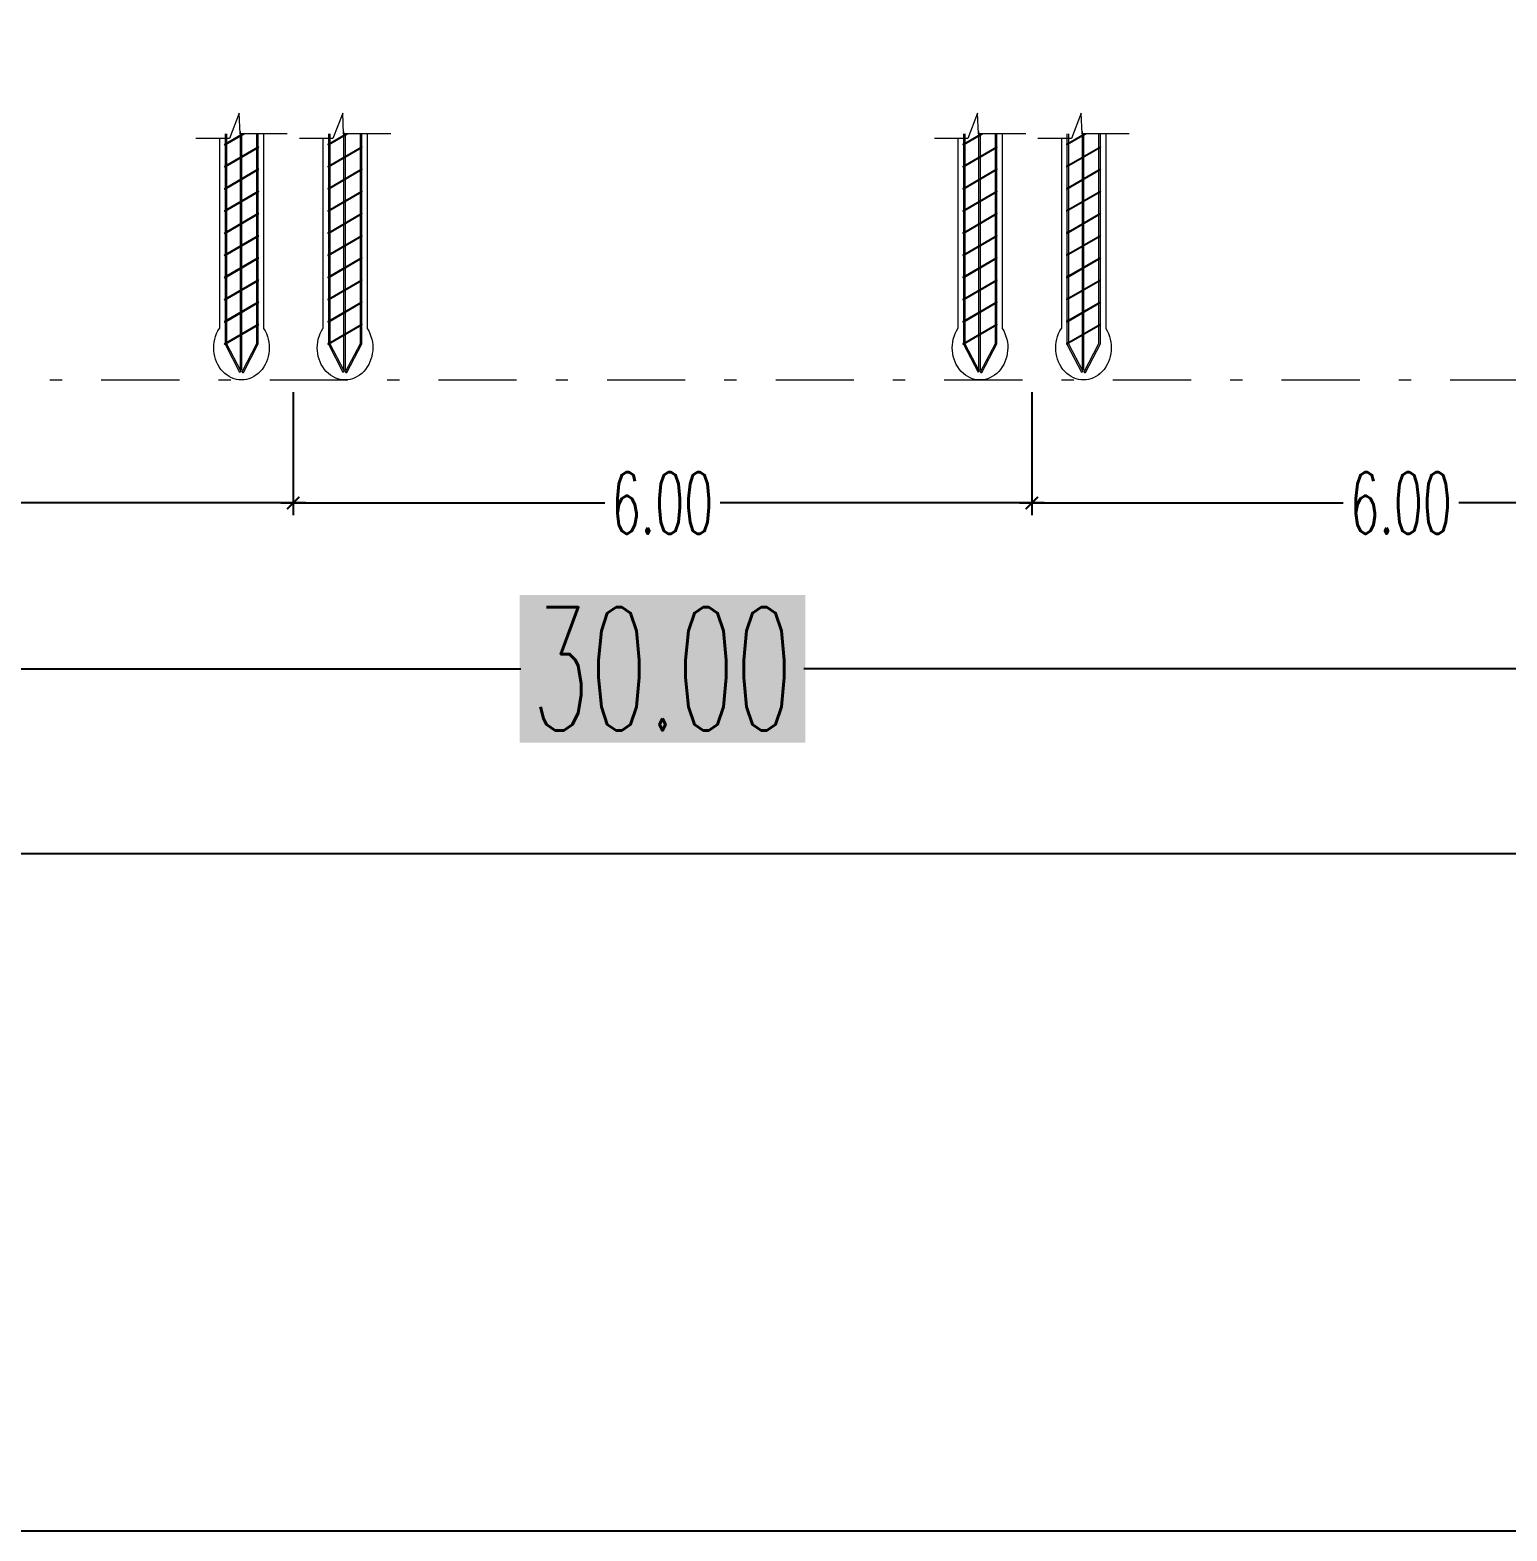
# Model space of a CAD drawing. Header units: millimetres. Extents: x 2175 to 3376, y 1504 to 1740.
# Drawn here: x 3012.11 to 3024.11, y 1615.31 to 1627.51 of the extents above; entities that cross this region are included whole.
import ezdxf

# ---------------------------------------------------------------- set-up
doc = ezdxf.new("R2010")
doc.units = ezdxf.units.MM
for name, pattern in [('DASHDOT2', [12.7, 6.35, -3.175, 0, -3.175]), ('DASHDOTX2', [50.8, 25.4, -12.7, 0, -12.7]), ('DASHED', [19.05, 12.7, -6.35])]:
    doc.linetypes.add(name, pattern=pattern)
doc.layers.add('As Atap', color=3, linetype='DASHDOTX2', lineweight=40)
doc.layers.add('Garis Dim', color=131, linetype='DASHED', lineweight=9)
for name, color, linetype in [('dinding baru', 142, 'Continuous'), ('GR', 7, 'Continuous'), ('KOP TEKS', 1, 'Continuous')]:
    doc.layers.add(name, color=color, linetype=linetype)
doc.layers.add('Layer2', color=7, linetype='DASHED', lineweight=40, true_color=0x238759)
doc.styles.add('-DIM2', font='simplex.shx', dxfattribs={"width": 0.55})
doc.dimstyles.new('DIMENSI MUSHOLLAH', dxfattribs={"dimtxt": 0.5, "dimasz": 0.1, "dimexe": 0.1, "dimexo": 0.1, "dimgap": 0.05, "dimtad": 0, "dimtih": 1, "dimtoh": 1, "dimzin": 0, "dimdsep": 46, "dimtxsty": '-DIM2', "dimblk": 'ARCHTICK', "dimcen": 0.3, "dimdle": 0.1, "dimclrd": 1, "dimclre": 1, "dimclrt": 2, "dimadec": 0, "dimazin": 0, "dimtfac": 1, "dimtix": 1, "dimtofl": 0, "dimtmove": 0, "dimatfit": 3, "dimldrblk": 'ARCHTICK', "dimfxl": 1, "dimtolj": 1, "dimtzin": 0, "dimarcsym": 0})
doc.dimstyles.new('DIMENSI WARNA 2.1', dxfattribs={"dimtxt": 1, "dimasz": 0.5, "dimexe": 0.1, "dimexo": 0.1, "dimgap": 0.05, "dimtad": 0, "dimtih": 1, "dimtoh": 1, "dimrnd": 0.0025, "dimzin": 0, "dimdsep": 46, "dimtxsty": '-DIM2', "dimblk": 'ARCHTICK', "dimcen": 0.1, "dimclrd": 1, "dimclre": 1, "dimclrt": 256, "dimadec": 0, "dimazin": 0, "dimtfac": 1, "dimtofl": 0, "dimtmove": 0, "dimatfit": 3, "dimldrblk": 'ARCHTICK', "dimfxl": 0.18, "dimtfill": 2, "dimtfillclr": 256, "dimtolj": 1, "dimtzin": 0, "dimarcsym": 0})

# ---------------------------------------------------------------- blocks, each defined once
blk = doc.blocks.new('_ArchTick')
at = {"color": 0, "linetype": 'ByBlock', "const_width": 0.15}
blk.add_lwpolyline([(-0.5, -0.5), (0.5, 0.5)], dxfattribs=at)
blk = doc.blocks.new('*D872')
at = {"layer": 'Defpoints', "color": 0, "transparency": 16777216}
for p in [(3002.251, 1623.319), (3032.251, 1623.319), (3032.251, 1622.319)]:
    blk.add_point(p, dxfattribs=at)
at = {"layer": 'GR', "color": 1, "lineweight": -2, "transparency": 16777216}
for p, q in [((3002.251, 1623.219), (3002.251, 1622.219)), ((3032.251, 1623.219), (3032.251, 1622.219)), ((3002.251, 1622.319), (3016.101, 1622.319)), ((3032.251, 1622.319), (3018.401, 1622.319))]:
    blk.add_line(p, q, dxfattribs=at)
at = {"layer": 'GR', "color": 1, "lineweight": -2, "transparency": 16777216, "xscale": 0.5, "yscale": 0.5, "zscale": 0.5, "rotation": 180}
blk.add_blockref('_ArchTick', (3002.251, 1622.319), dxfattribs=at)
at = {"layer": 'GR', "color": 1, "lineweight": -2, "transparency": 16777216, "xscale": 0.5, "yscale": 0.5, "zscale": 0.5}
blk.add_blockref('_ArchTick', (3032.251, 1622.319), dxfattribs=at)
at = {"layer": 'GR', "color": 240, "transparency": 16777216, "insert": (3017.251, 1622.319), "char_height": 1, "attachment_point": 5, "style": '-DIM2', "bg_fill": 1, "box_fill_scale": 1.1, "bg_fill_color": 256, "bg_fill_true_color": 16180224, "bg_fill_transparency": 0}
blk.add_mtext('\\A1;30.00', dxfattribs=at)
blk = doc.blocks.new('*D673')
at = {"layer": 'Defpoints', "color": 0, "transparency": 16777216}
for p in [(3002.251, 1622.319), (3062.251, 1622.319), (3062.251, 1620.819)]:
    blk.add_point(p, dxfattribs=at)
at = {"layer": 'GR', "color": 1, "lineweight": -2, "transparency": 16777216}
for p, q in [((3002.251, 1622.219), (3002.251, 1620.719)), ((3062.251, 1622.219), (3062.251, 1620.719)), ((3002.251, 1620.819), (3031.101, 1620.819)), ((3062.251, 1620.819), (3033.401, 1620.819))]:
    blk.add_line(p, q, dxfattribs=at)
at = {"layer": 'GR', "color": 1, "lineweight": -2, "transparency": 16777216, "xscale": 0.5, "yscale": 0.5, "zscale": 0.5, "rotation": 180}
blk.add_blockref('_ArchTick', (3002.251, 1620.819), dxfattribs=at)
at = {"layer": 'GR', "color": 1, "lineweight": -2, "transparency": 16777216, "xscale": 0.5, "yscale": 0.5, "zscale": 0.5}
blk.add_blockref('_ArchTick', (3062.251, 1620.819), dxfattribs=at)
at = {"layer": 'GR', "color": 240, "transparency": 16777216, "insert": (3032.251, 1620.819), "char_height": 1, "attachment_point": 5, "style": '-DIM2', "bg_fill": 1, "box_fill_scale": 1.1, "bg_fill_color": 256, "bg_fill_true_color": 16180224, "bg_fill_transparency": 0}
blk.add_mtext('\\A1;60.00', dxfattribs=at)
blk = doc.blocks.new('*D877')
at = {"layer": 'Defpoints', "color": 0, "transparency": 16777216}
for p in [(3008.251, 1624.666), (3014.251, 1624.666), (3014.251, 1623.666)]:
    blk.add_point(p, dxfattribs=at)
at = {"layer": 'dinding baru', "color": 1, "linetype": 'Continuous', "lineweight": -2, "transparency": 16777216}
for p, q in [((3008.251, 1624.566), (3008.251, 1623.566)), ((3014.251, 1624.566), (3014.251, 1623.566))]:
    blk.add_line(p, q, dxfattribs=at)
at = {"layer": 'dinding baru', "color": 1, "lineweight": -2, "transparency": 16777216}
for p, q in [((3008.151, 1623.666), (3010.782, 1623.666)), ((3014.351, 1623.666), (3011.72, 1623.666))]:
    blk.add_line(p, q, dxfattribs=at)
at = {"layer": 'dinding baru', "color": 1, "lineweight": -2, "transparency": 16777216, "xscale": 0.1, "yscale": 0.1, "zscale": 0.1, "rotation": 180}
blk.add_blockref('_ArchTick', (3008.251, 1623.666), dxfattribs=at)
at = {"layer": 'dinding baru', "color": 1, "lineweight": -2, "transparency": 16777216, "xscale": 0.1, "yscale": 0.1, "zscale": 0.1}
blk.add_blockref('_ArchTick', (3014.251, 1623.666), dxfattribs=at)
at = {"layer": 'dinding baru', "color": 2, "lineweight": 0, "transparency": 16777216, "insert": (3011.251, 1623.666), "char_height": 0.5, "attachment_point": 5, "style": '-DIM2'}
blk.add_mtext('\\A1;6.00', dxfattribs=at)
blk = doc.blocks.new('*D878')
at = {"layer": 'Defpoints', "color": 0, "transparency": 16777216}
for p in [(3014.251, 1624.666), (3020.251, 1624.666), (3020.251, 1623.666)]:
    blk.add_point(p, dxfattribs=at)
at = {"layer": 'dinding baru', "color": 1, "linetype": 'Continuous', "lineweight": -2, "transparency": 16777216}
for p, q in [((3014.251, 1624.566), (3014.251, 1623.566)), ((3020.251, 1624.566), (3020.251, 1623.566))]:
    blk.add_line(p, q, dxfattribs=at)
at = {"layer": 'dinding baru', "color": 1, "lineweight": -2, "transparency": 16777216}
for p, q in [((3014.151, 1623.666), (3016.782, 1623.666)), ((3020.351, 1623.666), (3017.72, 1623.666))]:
    blk.add_line(p, q, dxfattribs=at)
at = {"layer": 'dinding baru', "color": 1, "lineweight": -2, "transparency": 16777216, "xscale": 0.1, "yscale": 0.1, "zscale": 0.1, "rotation": 180}
blk.add_blockref('_ArchTick', (3014.251, 1623.666), dxfattribs=at)
at = {"layer": 'dinding baru', "color": 1, "lineweight": -2, "transparency": 16777216, "xscale": 0.1, "yscale": 0.1, "zscale": 0.1}
blk.add_blockref('_ArchTick', (3020.251, 1623.666), dxfattribs=at)
at = {"layer": 'dinding baru', "color": 2, "lineweight": 0, "transparency": 16777216, "insert": (3017.251, 1623.666), "char_height": 0.5, "attachment_point": 5, "style": '-DIM2'}
blk.add_mtext('\\A1;6.00', dxfattribs=at)
blk = doc.blocks.new('*D879')
at = {"layer": 'Defpoints', "color": 0, "transparency": 16777216}
for p in [(3020.251, 1624.666), (3026.251, 1624.666), (3026.251, 1623.666)]:
    blk.add_point(p, dxfattribs=at)
at = {"layer": 'dinding baru', "color": 1, "linetype": 'Continuous', "lineweight": -2, "transparency": 16777216}
for p, q in [((3020.251, 1624.566), (3020.251, 1623.566)), ((3026.251, 1624.566), (3026.251, 1623.566))]:
    blk.add_line(p, q, dxfattribs=at)
at = {"layer": 'dinding baru', "color": 1, "lineweight": -2, "transparency": 16777216}
for p, q in [((3020.151, 1623.666), (3022.782, 1623.666)), ((3026.351, 1623.666), (3023.72, 1623.666))]:
    blk.add_line(p, q, dxfattribs=at)
at = {"layer": 'dinding baru', "color": 1, "lineweight": -2, "transparency": 16777216, "xscale": 0.1, "yscale": 0.1, "zscale": 0.1, "rotation": 180}
blk.add_blockref('_ArchTick', (3020.251, 1623.666), dxfattribs=at)
at = {"layer": 'dinding baru', "color": 1, "lineweight": -2, "transparency": 16777216, "xscale": 0.1, "yscale": 0.1, "zscale": 0.1}
blk.add_blockref('_ArchTick', (3026.251, 1623.666), dxfattribs=at)
at = {"layer": 'dinding baru', "color": 2, "lineweight": 0, "transparency": 16777216, "insert": (3023.251, 1623.666), "char_height": 0.5, "attachment_point": 5, "style": '-DIM2'}
blk.add_mtext('\\A1;6.00', dxfattribs=at)

msp = doc.modelspace()

# ---------------------------------------------------------------- linework, layer by layer
at = {"layer": 'As Atap', "color": 7, "linetype": 'ByBlock', "lineweight": 5}
for p, q in [((3013.651, 1626.628), (3013.651, 1625.084)), ((3014.011, 1626.666), (3014.011, 1625.084)), ((3014.492, 1626.628), (3014.492, 1625.084)), ((3014.852, 1626.666), (3014.852, 1625.084)), ((3019.651, 1626.628), (3019.651, 1625.084)), ((3020.011, 1626.666), (3020.011, 1625.084)), ((3020.492, 1626.628), (3020.492, 1625.084)), ((3020.852, 1626.666), (3020.852, 1625.084))]:
    msp.add_line(p, q, dxfattribs=at)
at = {"layer": 'As Atap', "color": 0, "linetype": 'ByBlock', "lineweight": 5}
for p, q in [((3013.697, 1626.666), (3013.697, 1626.585)), ((3013.709, 1626.666), (3013.709, 1626.591)), ((3013.819, 1626.684), (3013.819, 1626.655)), ((3013.819, 1626.647), (3013.819, 1626.475)), ((3013.831, 1626.666), (3013.831, 1626.662)), ((3013.831, 1626.654), (3013.831, 1626.482)), ((3013.953, 1626.666), (3013.953, 1626.553)), ((3013.965, 1626.666), (3013.965, 1626.56)), ((3014.537, 1626.666), (3014.537, 1626.585)), ((3014.549, 1626.666), (3014.549, 1626.591)), ((3014.66, 1626.684), (3014.66, 1626.655)), ((3014.66, 1626.647), (3014.66, 1626.475)), ((3014.672, 1626.666), (3014.672, 1626.662)), ((3014.672, 1626.654), (3014.672, 1626.482)), ((3014.794, 1626.666), (3014.794, 1626.553)), ((3014.806, 1626.666), (3014.806, 1626.56)), ((3019.697, 1626.666), (3019.697, 1626.585)), ((3019.709, 1626.666), (3019.709, 1626.591)), ((3019.819, 1626.684), (3019.819, 1626.655)), ((3019.819, 1626.647), (3019.819, 1626.475)), ((3019.831, 1626.666), (3019.831, 1626.662)), ((3019.831, 1626.654), (3019.831, 1626.482)), ((3019.953, 1626.666), (3019.953, 1626.553)), ((3019.965, 1626.666), (3019.965, 1626.56)), ((3020.537, 1626.666), (3020.537, 1626.585)), ((3020.549, 1626.666), (3020.549, 1626.591)), ((3020.66, 1626.684), (3020.66, 1626.655)), ((3020.66, 1626.647), (3020.66, 1626.475)), ((3020.672, 1626.666), (3020.672, 1626.662)), ((3020.672, 1626.654), (3020.672, 1626.482)), ((3020.794, 1626.666), (3020.794, 1626.553)), ((3020.806, 1626.666), (3020.806, 1626.56)), ((3013.697, 1626.576), (3013.697, 1626.405)), ((3013.709, 1626.583), (3013.709, 1626.411)), ((3013.953, 1626.544), (3013.953, 1626.373)), ((3013.965, 1626.551), (3013.965, 1626.38)), ((3014.537, 1626.576), (3014.537, 1626.405)), ((3014.549, 1626.583), (3014.549, 1626.411)), ((3014.794, 1626.544), (3014.794, 1626.373)), ((3014.806, 1626.551), (3014.806, 1626.38)), ((3019.697, 1626.576), (3019.697, 1626.405)), ((3019.709, 1626.583), (3019.709, 1626.411)), ((3019.953, 1626.544), (3019.953, 1626.373)), ((3019.965, 1626.551), (3019.965, 1626.38)), ((3020.537, 1626.576), (3020.537, 1626.405)), ((3020.549, 1626.583), (3020.549, 1626.411)), ((3020.794, 1626.544), (3020.794, 1626.373)), ((3020.806, 1626.551), (3020.806, 1626.38)), ((3013.697, 1626.396), (3013.697, 1626.225)), ((3013.709, 1626.403), (3013.709, 1626.231)), ((3013.819, 1626.467), (3013.819, 1626.295)), ((3013.831, 1626.474), (3013.831, 1626.302)), ((3013.965, 1626.371), (3013.965, 1626.2)), ((3014.537, 1626.396), (3014.537, 1626.225)), ((3014.549, 1626.403), (3014.549, 1626.231)), ((3014.66, 1626.467), (3014.66, 1626.295)), ((3014.672, 1626.474), (3014.672, 1626.302)), ((3014.806, 1626.371), (3014.806, 1626.2)), ((3019.697, 1626.396), (3019.697, 1626.225)), ((3019.709, 1626.403), (3019.709, 1626.231)), ((3019.819, 1626.467), (3019.819, 1626.295)), ((3019.831, 1626.474), (3019.831, 1626.302)), ((3019.965, 1626.371), (3019.965, 1626.2)), ((3020.537, 1626.396), (3020.537, 1626.225)), ((3020.549, 1626.403), (3020.549, 1626.231)), ((3020.66, 1626.467), (3020.66, 1626.295)), ((3020.672, 1626.474), (3020.672, 1626.302)), ((3020.806, 1626.371), (3020.806, 1626.2)), ((3013.819, 1626.287), (3013.819, 1626.115)), ((3013.831, 1626.294), (3013.831, 1626.122)), ((3013.953, 1626.364), (3013.953, 1626.193)), ((3014.66, 1626.287), (3014.66, 1626.115)), ((3014.672, 1626.294), (3014.672, 1626.122)), ((3014.794, 1626.364), (3014.794, 1626.193)), ((3019.819, 1626.287), (3019.819, 1626.115)), ((3019.831, 1626.294), (3019.831, 1626.122)), ((3019.953, 1626.364), (3019.953, 1626.193)), ((3020.66, 1626.287), (3020.66, 1626.115)), ((3020.672, 1626.294), (3020.672, 1626.122)), ((3020.794, 1626.364), (3020.794, 1626.193)), ((3013.697, 1626.216), (3013.697, 1626.045)), ((3013.709, 1626.223), (3013.709, 1626.051)), ((3013.953, 1626.184), (3013.953, 1626.013)), ((3013.965, 1626.191), (3013.965, 1626.02)), ((3014.537, 1626.216), (3014.537, 1626.045)), ((3014.549, 1626.223), (3014.549, 1626.051)), ((3014.794, 1626.184), (3014.794, 1626.013)), ((3014.806, 1626.191), (3014.806, 1626.02)), ((3019.697, 1626.216), (3019.697, 1626.045)), ((3019.709, 1626.223), (3019.709, 1626.051)), ((3019.953, 1626.184), (3019.953, 1626.013)), ((3019.965, 1626.191), (3019.965, 1626.02)), ((3020.537, 1626.216), (3020.537, 1626.045)), ((3020.549, 1626.223), (3020.549, 1626.051)), ((3020.794, 1626.184), (3020.794, 1626.013)), ((3020.806, 1626.191), (3020.806, 1626.02)), ((3013.697, 1626.036), (3013.697, 1625.865)), ((3013.709, 1626.043), (3013.709, 1625.871)), ((3013.819, 1626.107), (3013.819, 1625.935)), ((3013.831, 1626.114), (3013.831, 1625.942)), ((3013.953, 1626.004), (3013.953, 1625.833)), ((3013.965, 1626.011), (3013.965, 1625.84)), ((3014.537, 1626.036), (3014.537, 1625.865)), ((3014.549, 1626.043), (3014.549, 1625.871)), ((3014.66, 1626.107), (3014.66, 1625.935)), ((3014.672, 1626.114), (3014.672, 1625.942)), ((3014.794, 1626.004), (3014.794, 1625.833)), ((3014.806, 1626.011), (3014.806, 1625.84)), ((3019.697, 1626.036), (3019.697, 1625.865)), ((3019.709, 1626.043), (3019.709, 1625.871)), ((3019.819, 1626.107), (3019.819, 1625.935)), ((3019.831, 1626.114), (3019.831, 1625.942)), ((3019.953, 1626.004), (3019.953, 1625.833)), ((3019.965, 1626.011), (3019.965, 1625.84)), ((3020.537, 1626.036), (3020.537, 1625.865)), ((3020.549, 1626.043), (3020.549, 1625.871)), ((3020.66, 1626.107), (3020.66, 1625.935)), ((3020.672, 1626.114), (3020.672, 1625.942)), ((3020.794, 1626.004), (3020.794, 1625.833)), ((3020.806, 1626.011), (3020.806, 1625.84)), ((3013.819, 1625.927), (3013.819, 1625.755)), ((3013.831, 1625.934), (3013.831, 1625.762)), ((3014.66, 1625.927), (3014.66, 1625.755)), ((3014.672, 1625.934), (3014.672, 1625.762)), ((3019.819, 1625.927), (3019.819, 1625.755)), ((3019.831, 1625.934), (3019.831, 1625.762)), ((3020.66, 1625.927), (3020.66, 1625.755)), ((3020.672, 1625.934), (3020.672, 1625.762)), ((3013.697, 1625.856), (3013.697, 1625.685)), ((3013.709, 1625.863), (3013.709, 1625.691)), ((3013.953, 1625.824), (3013.953, 1625.653)), ((3013.965, 1625.831), (3013.965, 1625.66)), ((3014.537, 1625.856), (3014.537, 1625.685)), ((3014.549, 1625.863), (3014.549, 1625.691)), ((3014.794, 1625.824), (3014.794, 1625.653)), ((3014.806, 1625.831), (3014.806, 1625.66)), ((3019.697, 1625.856), (3019.697, 1625.685)), ((3019.709, 1625.863), (3019.709, 1625.691)), ((3019.953, 1625.824), (3019.953, 1625.653)), ((3019.965, 1625.831), (3019.965, 1625.66)), ((3020.537, 1625.856), (3020.537, 1625.685)), ((3020.549, 1625.863), (3020.549, 1625.691)), ((3020.794, 1625.824), (3020.794, 1625.653)), ((3020.806, 1625.831), (3020.806, 1625.66)), ((3013.697, 1625.676), (3013.697, 1625.505)), ((3013.709, 1625.683), (3013.709, 1625.511)), ((3013.819, 1625.747), (3013.819, 1625.575)), ((3013.831, 1625.754), (3013.831, 1625.582)), ((3013.953, 1625.644), (3013.953, 1625.473)), ((3013.965, 1625.651), (3013.965, 1625.48)), ((3014.537, 1625.676), (3014.537, 1625.505)), ((3014.549, 1625.683), (3014.549, 1625.511)), ((3014.66, 1625.747), (3014.66, 1625.575)), ((3014.672, 1625.754), (3014.672, 1625.582)), ((3014.794, 1625.644), (3014.794, 1625.473)), ((3014.806, 1625.651), (3014.806, 1625.48)), ((3019.697, 1625.676), (3019.697, 1625.505)), ((3019.709, 1625.683), (3019.709, 1625.511)), ((3019.819, 1625.747), (3019.819, 1625.575)), ((3019.831, 1625.754), (3019.831, 1625.582)), ((3019.953, 1625.644), (3019.953, 1625.473)), ((3019.965, 1625.651), (3019.965, 1625.48)), ((3020.537, 1625.676), (3020.537, 1625.505)), ((3020.549, 1625.683), (3020.549, 1625.511)), ((3020.66, 1625.747), (3020.66, 1625.575)), ((3020.672, 1625.754), (3020.672, 1625.582)), ((3020.794, 1625.644), (3020.794, 1625.473)), ((3020.806, 1625.651), (3020.806, 1625.48)), ((3013.819, 1625.567), (3013.819, 1625.395)), ((3013.831, 1625.574), (3013.831, 1625.402)), ((3014.66, 1625.567), (3014.66, 1625.395)), ((3014.672, 1625.574), (3014.672, 1625.402)), ((3019.819, 1625.567), (3019.819, 1625.395)), ((3019.831, 1625.574), (3019.831, 1625.402)), ((3020.66, 1625.567), (3020.66, 1625.395)), ((3020.672, 1625.574), (3020.672, 1625.402)), ((3013.697, 1625.496), (3013.697, 1625.325)), ((3013.709, 1625.503), (3013.709, 1625.331)), ((3013.831, 1625.394), (3013.831, 1625.222)), ((3013.953, 1625.464), (3013.953, 1625.293)), ((3013.965, 1625.471), (3013.965, 1625.3)), ((3014.537, 1625.496), (3014.537, 1625.325)), ((3014.549, 1625.503), (3014.549, 1625.331)), ((3014.672, 1625.394), (3014.672, 1625.222)), ((3014.794, 1625.464), (3014.794, 1625.293)), ((3014.806, 1625.471), (3014.806, 1625.3)), ((3019.697, 1625.496), (3019.697, 1625.325)), ((3019.709, 1625.503), (3019.709, 1625.331)), ((3019.831, 1625.394), (3019.831, 1625.222)), ((3019.953, 1625.464), (3019.953, 1625.293)), ((3019.965, 1625.471), (3019.965, 1625.3)), ((3020.537, 1625.496), (3020.537, 1625.325)), ((3020.549, 1625.503), (3020.549, 1625.331)), ((3020.672, 1625.394), (3020.672, 1625.222)), ((3020.794, 1625.464), (3020.794, 1625.293)), ((3020.806, 1625.471), (3020.806, 1625.3)), ((3013.697, 1625.316), (3013.697, 1625.145)), ((3013.709, 1625.323), (3013.709, 1625.151)), ((3013.819, 1625.387), (3013.819, 1625.215)), ((3013.953, 1625.284), (3013.953, 1625.113)), ((3013.965, 1625.291), (3013.965, 1625.12)), ((3014.537, 1625.316), (3014.537, 1625.145)), ((3014.549, 1625.323), (3014.549, 1625.151)), ((3014.66, 1625.387), (3014.66, 1625.215)), ((3014.794, 1625.284), (3014.794, 1625.113)), ((3014.806, 1625.291), (3014.806, 1625.12)), ((3019.697, 1625.316), (3019.697, 1625.145)), ((3019.709, 1625.323), (3019.709, 1625.151)), ((3019.819, 1625.387), (3019.819, 1625.215)), ((3019.953, 1625.284), (3019.953, 1625.113)), ((3019.965, 1625.291), (3019.965, 1625.12)), ((3020.537, 1625.316), (3020.537, 1625.145)), ((3020.549, 1625.323), (3020.549, 1625.151)), ((3020.66, 1625.387), (3020.66, 1625.215)), ((3020.794, 1625.284), (3020.794, 1625.113)), ((3020.806, 1625.291), (3020.806, 1625.12)), ((3013.819, 1625.207), (3013.819, 1625.035)), ((3013.831, 1625.214), (3013.831, 1625.042)), ((3014.66, 1625.207), (3014.66, 1625.035)), ((3014.672, 1625.214), (3014.672, 1625.042)), ((3019.819, 1625.207), (3019.819, 1625.035)), ((3019.831, 1625.214), (3019.831, 1625.042)), ((3020.66, 1625.207), (3020.66, 1625.035)), ((3020.672, 1625.214), (3020.672, 1625.042)), ((3013.697, 1625.136), (3013.697, 1624.965)), ((3013.709, 1625.143), (3013.709, 1624.971)), ((3013.819, 1625.027), (3013.819, 1624.748)), ((3013.831, 1625.034), (3013.831, 1624.748)), ((3013.953, 1625.104), (3013.953, 1624.959)), ((3013.965, 1625.111), (3013.965, 1624.956)), ((3014.537, 1625.136), (3014.537, 1624.965)), ((3014.549, 1625.143), (3014.549, 1624.971)), ((3014.66, 1625.027), (3014.66, 1624.748)), ((3014.672, 1625.034), (3014.672, 1624.748)), ((3014.794, 1625.104), (3014.794, 1624.959)), ((3014.806, 1625.111), (3014.806, 1624.956)), ((3019.697, 1625.136), (3019.697, 1624.965)), ((3019.709, 1625.143), (3019.709, 1624.971)), ((3019.819, 1625.027), (3019.819, 1624.748)), ((3019.831, 1625.034), (3019.831, 1624.748)), ((3019.953, 1625.104), (3019.953, 1624.959)), ((3019.965, 1625.111), (3019.965, 1624.956)), ((3020.537, 1625.136), (3020.537, 1624.965)), ((3020.549, 1625.143), (3020.549, 1624.971)), ((3020.66, 1625.027), (3020.66, 1624.748)), ((3020.672, 1625.034), (3020.672, 1624.748)), ((3020.794, 1625.104), (3020.794, 1624.959)), ((3020.806, 1625.111), (3020.806, 1624.956)), ((3013.709, 1624.963), (3013.709, 1624.959)), ((3013.709, 1624.963), (3013.709, 1624.959)), ((3014.549, 1624.963), (3014.549, 1624.959)), ((3014.549, 1624.963), (3014.549, 1624.959)), ((3019.709, 1624.963), (3019.709, 1624.959)), ((3019.709, 1624.963), (3019.709, 1624.959)), ((3020.549, 1624.963), (3020.549, 1624.959)), ((3020.549, 1624.963), (3020.549, 1624.959))]:
    msp.add_line(p, q, dxfattribs=at)
at = {"layer": 'As Atap', "color": 2, "linetype": 'ByBlock', "lineweight": 5}
for p, q in [((3013.819, 1624.666), (3013.819, 1624.666)), ((3014.66, 1624.666), (3014.66, 1624.666)), ((3019.819, 1624.666), (3019.819, 1624.666)), ((3020.66, 1624.666), (3020.66, 1624.666))]:
    msp.add_line(p, q, dxfattribs=at)
at = {"layer": 'Garis Dim', "color": 0, "linetype": 'ByBlock', "lineweight": 5}
for p, q in [((3013.693, 1626.582), (3013.837, 1626.666)), ((3013.697, 1626.576), (3013.852, 1626.666)), ((3014.534, 1626.582), (3014.678, 1626.666)), ((3014.537, 1626.576), (3014.693, 1626.666)), ((3019.693, 1626.582), (3019.837, 1626.666)), ((3019.697, 1626.576), (3019.852, 1626.666)), ((3020.534, 1626.582), (3020.678, 1626.666)), ((3020.537, 1626.576), (3020.693, 1626.666)), ((3013.693, 1626.402), (3013.965, 1626.56)), ((3013.697, 1626.396), (3013.969, 1626.554)), ((3014.534, 1626.402), (3014.806, 1626.56)), ((3014.537, 1626.396), (3014.81, 1626.554)), ((3019.693, 1626.402), (3019.965, 1626.56)), ((3019.697, 1626.396), (3019.969, 1626.554)), ((3020.534, 1626.402), (3020.806, 1626.56)), ((3020.537, 1626.396), (3020.81, 1626.554)), ((3013.693, 1626.222), (3013.965, 1626.38)), ((3013.697, 1626.216), (3013.969, 1626.374)), ((3014.534, 1626.222), (3014.806, 1626.38)), ((3014.537, 1626.216), (3014.81, 1626.374)), ((3019.693, 1626.222), (3019.965, 1626.38)), ((3019.697, 1626.216), (3019.969, 1626.374)), ((3020.534, 1626.222), (3020.806, 1626.38)), ((3020.537, 1626.216), (3020.81, 1626.374)), ((3013.693, 1626.042), (3013.965, 1626.2)), ((3013.697, 1626.036), (3013.969, 1626.194)), ((3014.534, 1626.042), (3014.806, 1626.2)), ((3014.537, 1626.036), (3014.81, 1626.194)), ((3019.693, 1626.042), (3019.965, 1626.2)), ((3019.697, 1626.036), (3019.969, 1626.194)), ((3020.534, 1626.042), (3020.806, 1626.2)), ((3020.537, 1626.036), (3020.81, 1626.194)), ((3013.693, 1625.862), (3013.965, 1626.02)), ((3013.697, 1625.856), (3013.969, 1626.014)), ((3014.534, 1625.862), (3014.806, 1626.02)), ((3014.537, 1625.856), (3014.81, 1626.014)), ((3019.693, 1625.862), (3019.965, 1626.02)), ((3019.697, 1625.856), (3019.969, 1626.014)), ((3020.534, 1625.862), (3020.806, 1626.02)), ((3020.537, 1625.856), (3020.81, 1626.014)), ((3013.693, 1625.682), (3013.965, 1625.84)), ((3013.697, 1625.676), (3013.969, 1625.834)), ((3014.534, 1625.682), (3014.806, 1625.84)), ((3014.537, 1625.676), (3014.81, 1625.834)), ((3019.693, 1625.682), (3019.965, 1625.84)), ((3019.697, 1625.676), (3019.969, 1625.834)), ((3020.534, 1625.682), (3020.806, 1625.84)), ((3020.537, 1625.676), (3020.81, 1625.834)), ((3013.693, 1625.502), (3013.965, 1625.66)), ((3013.697, 1625.496), (3013.969, 1625.654)), ((3014.534, 1625.502), (3014.806, 1625.66)), ((3014.537, 1625.496), (3014.81, 1625.654)), ((3019.693, 1625.502), (3019.965, 1625.66)), ((3019.697, 1625.496), (3019.969, 1625.654)), ((3020.534, 1625.502), (3020.806, 1625.66)), ((3020.537, 1625.496), (3020.81, 1625.654)), ((3013.693, 1625.322), (3013.965, 1625.48)), ((3013.697, 1625.316), (3013.969, 1625.474)), ((3014.534, 1625.322), (3014.806, 1625.48)), ((3014.537, 1625.316), (3014.81, 1625.474)), ((3019.693, 1625.322), (3019.965, 1625.48)), ((3019.697, 1625.316), (3019.969, 1625.474)), ((3020.534, 1625.322), (3020.806, 1625.48)), ((3020.537, 1625.316), (3020.81, 1625.474)), ((3013.693, 1625.142), (3013.965, 1625.3)), ((3013.697, 1625.136), (3013.969, 1625.294)), ((3014.534, 1625.142), (3014.806, 1625.3)), ((3014.537, 1625.136), (3014.81, 1625.294)), ((3019.693, 1625.142), (3019.965, 1625.3)), ((3019.697, 1625.136), (3019.969, 1625.294)), ((3020.534, 1625.142), (3020.806, 1625.3)), ((3020.537, 1625.136), (3020.81, 1625.294)), ((3013.693, 1624.962), (3013.965, 1625.12)), ((3013.697, 1624.956), (3013.969, 1625.114)), ((3014.534, 1624.962), (3014.806, 1625.12)), ((3014.537, 1624.956), (3014.81, 1625.114)), ((3019.693, 1624.962), (3019.965, 1625.12)), ((3019.697, 1624.956), (3019.969, 1625.114)), ((3020.534, 1624.962), (3020.806, 1625.12)), ((3020.537, 1624.956), (3020.81, 1625.114)), ((3013.697, 1624.956), (3013.815, 1624.73)), ((3013.709, 1624.959), (3013.825, 1624.736)), ((3013.953, 1624.959), (3013.833, 1624.729)), ((3013.965, 1624.956), (3013.844, 1624.724)), ((3014.537, 1624.956), (3014.655, 1624.73)), ((3014.549, 1624.959), (3014.666, 1624.736)), ((3014.794, 1624.959), (3014.674, 1624.729)), ((3014.806, 1624.956), (3014.685, 1624.724)), ((3019.697, 1624.956), (3019.815, 1624.73)), ((3019.709, 1624.959), (3019.825, 1624.736)), ((3019.953, 1624.959), (3019.833, 1624.729)), ((3019.965, 1624.956), (3019.844, 1624.724)), ((3020.537, 1624.956), (3020.655, 1624.73)), ((3020.549, 1624.959), (3020.666, 1624.736)), ((3020.794, 1624.959), (3020.674, 1624.729)), ((3020.806, 1624.956), (3020.685, 1624.724)), ((3013.815, 1624.73), (3013.825, 1624.736)), ((3013.819, 1624.748), (3013.831, 1624.748)), ((3013.833, 1624.729), (3013.844, 1624.724)), ((3014.655, 1624.73), (3014.666, 1624.736)), ((3014.66, 1624.748), (3014.672, 1624.748)), ((3014.674, 1624.729), (3014.685, 1624.724)), ((3019.815, 1624.73), (3019.825, 1624.736)), ((3019.819, 1624.748), (3019.831, 1624.748)), ((3019.833, 1624.729), (3019.844, 1624.724)), ((3020.655, 1624.73), (3020.666, 1624.736)), ((3020.66, 1624.748), (3020.672, 1624.748)), ((3020.674, 1624.729), (3020.685, 1624.724))]:
    msp.add_line(p, q, dxfattribs=at)
at = {"layer": 'Garis Dim', "linetype": 'DASHDOT2', "ltscale": 0.1}
msp.add_line((2996.251, 1624.666), (3070.751, 1624.666), dxfattribs=at)
at = {"layer": 'Garis Dim', "color": 0, "linetype": 'ByBlock', "lineweight": 5}
for centre, start, end in [((3013.695, 1626.579), 120.0006, 300.0006), ((3013.967, 1626.557), 298.5406, 121.4606), ((3014.536, 1626.579), 120.0006, 300.0006), ((3014.808, 1626.557), 298.5406, 121.4606), ((3019.695, 1626.579), 120.0006, 300.0006), ((3019.967, 1626.557), 298.5406, 121.4606), ((3020.536, 1626.579), 120.0006, 300.0006), ((3020.808, 1626.557), 298.5406, 121.4606), ((3013.695, 1626.399), 120.0006, 300.0006), ((3013.967, 1626.377), 298.5406, 121.4606), ((3014.536, 1626.399), 120.0006, 300.0006), ((3014.808, 1626.377), 298.5406, 121.4606), ((3019.695, 1626.399), 120.0006, 300.0006), ((3019.967, 1626.377), 298.5406, 121.4606), ((3020.536, 1626.399), 120.0006, 300.0006), ((3020.808, 1626.377), 298.5406, 121.4606), ((3013.695, 1626.219), 120.0006, 300.0006), ((3013.967, 1626.197), 298.5406, 121.4606), ((3014.536, 1626.219), 120.0006, 300.0006), ((3014.808, 1626.197), 298.5406, 121.4606), ((3019.695, 1626.219), 120.0006, 300.0006), ((3019.967, 1626.197), 298.5406, 121.4606), ((3020.536, 1626.219), 120.0006, 300.0006), ((3020.808, 1626.197), 298.5406, 121.4606), ((3013.695, 1626.039), 120.0006, 300.0006), ((3013.967, 1626.017), 298.5406, 121.4606), ((3014.536, 1626.039), 120.0006, 300.0006), ((3014.808, 1626.017), 298.5406, 121.4606), ((3019.695, 1626.039), 120.0006, 300.0006), ((3019.967, 1626.017), 298.5406, 121.4606), ((3020.536, 1626.039), 120.0006, 300.0006), ((3020.808, 1626.017), 298.5406, 121.4606), ((3013.695, 1625.859), 120.0006, 300.0006), ((3013.967, 1625.837), 298.5406, 121.4606), ((3014.536, 1625.859), 120.0006, 300.0006), ((3014.808, 1625.837), 298.5406, 121.4606), ((3019.695, 1625.859), 120.0006, 300.0006), ((3019.967, 1625.837), 298.5406, 121.4606), ((3020.536, 1625.859), 120.0006, 300.0006), ((3020.808, 1625.837), 298.5406, 121.4606), ((3013.695, 1625.679), 120.0006, 300.0006), ((3013.967, 1625.657), 298.5406, 121.4606), ((3014.536, 1625.679), 120.0006, 300.0006), ((3014.808, 1625.657), 298.5406, 121.4606), ((3019.695, 1625.679), 120.0006, 300.0006), ((3019.967, 1625.657), 298.5406, 121.4606), ((3020.536, 1625.679), 120.0006, 300.0006), ((3020.808, 1625.657), 298.5406, 121.4606), ((3013.695, 1625.499), 120.0006, 300.0006), ((3013.967, 1625.477), 298.5406, 121.4606), ((3014.536, 1625.499), 120.0006, 300.0006), ((3014.808, 1625.477), 298.5406, 121.4606), ((3019.695, 1625.499), 120.0006, 300.0006), ((3019.967, 1625.477), 298.5406, 121.4606), ((3020.536, 1625.499), 120.0006, 300.0006), ((3020.808, 1625.477), 298.5406, 121.4606), ((3013.695, 1625.319), 120.0006, 300.0006), ((3013.967, 1625.297), 298.5406, 121.4606), ((3014.536, 1625.319), 120.0006, 300.0006), ((3014.808, 1625.297), 298.5406, 121.4606), ((3019.695, 1625.319), 120.0006, 300.0006), ((3019.967, 1625.297), 298.5406, 121.4606), ((3020.536, 1625.319), 120.0006, 300.0006), ((3020.808, 1625.297), 298.5406, 121.4606), ((3013.695, 1625.139), 120.0006, 300.0006), ((3013.967, 1625.117), 298.5406, 121.4606), ((3014.536, 1625.139), 120.0006, 300.0006), ((3014.808, 1625.117), 298.5406, 121.4606), ((3019.695, 1625.139), 120.0006, 300.0006), ((3019.967, 1625.117), 298.5406, 121.4606), ((3020.536, 1625.139), 120.0006, 300.0006), ((3020.808, 1625.117), 298.5406, 121.4606), ((3013.695, 1624.959), 120.0006, 300.0006), ((3014.536, 1624.959), 120.0006, 300.0006), ((3019.695, 1624.959), 120.0006, 300.0006), ((3020.536, 1624.959), 120.0006, 300.0006)]:
    msp.add_arc(centre, 0.0036, start, end, dxfattribs=at)
at = {"layer": 'Garis Dim', "color": 7, "linetype": 'ByBlock', "lineweight": 5, "extrusion": (0, 0, -1)}
for centre in [(3013.831, 1624.927), (3014.672, 1624.927), (3019.831, 1624.927), (3020.672, 1624.927)]:
    msp.add_ellipse(centre, major_axis=(0, 0.261), ratio=0.864672, start_param=0.923757, end_param=5.359428, dxfattribs=at)
at = {"layer": 'KOP TEKS', "color": 2}
msp.add_lwpolyline([(2985.681, 1681.172), (2985.681, 1615.315), (3078.821, 1615.315), (3078.821, 1681.172)], close=True, dxfattribs=at)
at = {"layer": 'Layer2', "linetype": 'ByBlock', "lineweight": 5}
for points in [[(3014.202, 1626.666), (3013.82, 1626.666), (3013.812, 1626.832), (3013.733, 1626.628), (3013.461, 1626.628)], [(3015.043, 1626.666), (3014.661, 1626.666), (3014.653, 1626.832), (3014.574, 1626.628), (3014.302, 1626.628)], [(3020.202, 1626.666), (3019.82, 1626.666), (3019.812, 1626.832), (3019.733, 1626.628), (3019.461, 1626.628)], [(3021.043, 1626.666), (3020.661, 1626.666), (3020.653, 1626.832), (3020.574, 1626.628), (3020.302, 1626.628)]]:
    msp.add_lwpolyline(points, dxfattribs=at)

# ---------------------------------------------------------------- dimensions: what is measured, and where the dimension line sits
at = {"layer": 'dinding baru', "lineweight": 0}
for base, p1, p2, picture, middle in [((3014.251, 1623.666), (3008.251, 1624.666), (3014.251, 1624.666), '*D877', (3011.251, 1623.666)), ((3020.251, 1623.666), (3014.251, 1624.666), (3020.251, 1624.666), '*D878', (3017.251, 1623.666)), ((3026.251, 1623.666), (3020.251, 1624.666), (3026.251, 1624.666), '*D879', (3023.251, 1623.666))]:
    dim = msp.add_linear_dim(base=base, p1=p1, p2=p2, dimstyle='DIMENSI MUSHOLLAH', dxfattribs=at)
    dim.commit()
    dim.dimension.update_dxf_attribs({"geometry": picture, "text_midpoint": middle})
at = {"layer": 'GR'}
dim = msp.add_linear_dim(base=(3032.251, 1622.319), p1=(3002.251, 1623.319), p2=(3032.251, 1623.319), dimstyle='DIMENSI WARNA 2.1', dxfattribs=at)
dim.commit()
dim.dimension.update_dxf_attribs({"geometry": '*D872', "text_midpoint": (3017.251, 1622.319)})
dim = msp.add_aligned_dim(p1=(3002.251, 1622.319), p2=(3062.251, 1622.319), distance=-1.5, dimstyle='DIMENSI WARNA 2.1', dxfattribs=at)
dim.commit()
dim.dimension.update_dxf_attribs({"geometry": '*D673', "text_midpoint": (3032.251, 1620.819)})

doc.saveas('drawing.dxf')
